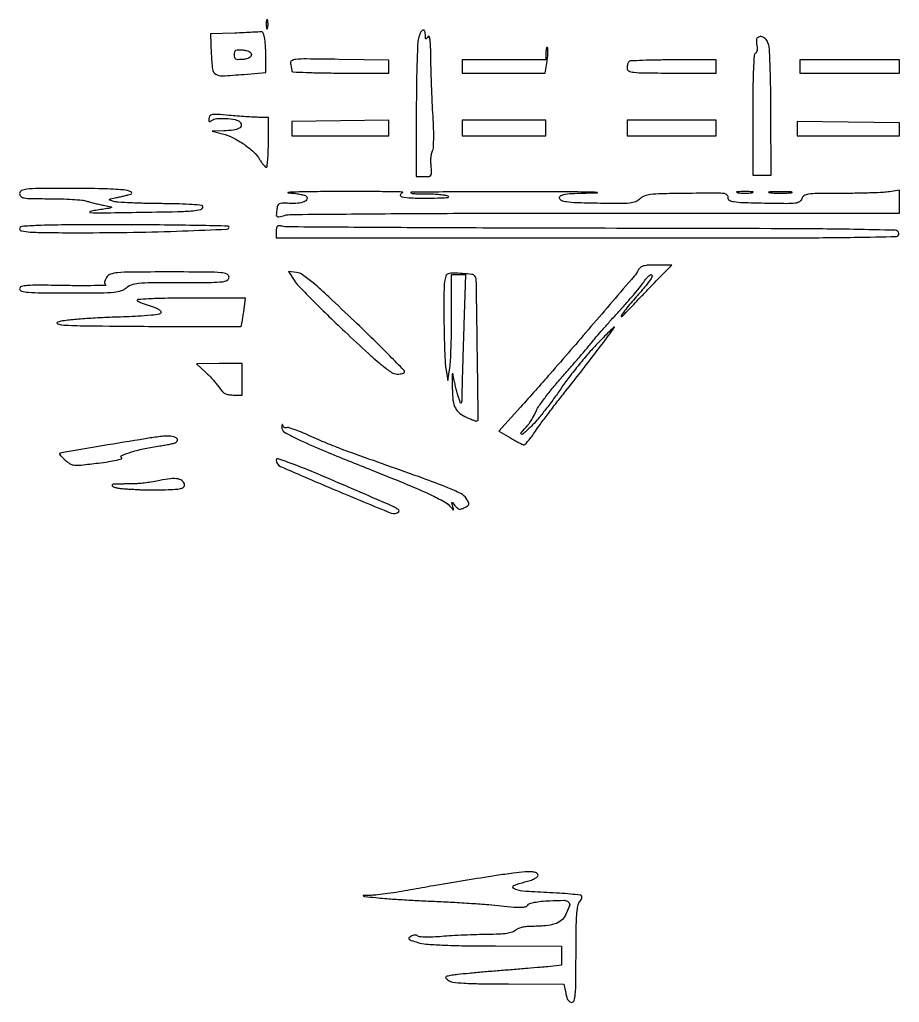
# Model space of a CAD drawing. Extents: x 138 to 877, y 142 to 569.
# Drawn here: x 138 to 474, y 194 to 569.4 of the extents above; entities that cross this region are included whole.
import ezdxf

# ---------------------------------------------------------------- set-up
doc = ezdxf.new("R2010")
doc.units = 0

msp = doc.modelspace()

# ---------------------------------------------------------------- linework, layer by layer
for points in [[(232.194949, 567.5, 0.012823), (232.235556, 566.431793, 0.080377), (232.356533, 565.900903, 0.597527), (232.51666, 565.883358, 0.087174), (232.692991, 566.269032, 0.037336), (232.832894, 567.036634, 0.029507), (232.872264, 567.880008, 0.030339), (232.814405, 568.671085, 0.06278), (232.655937, 569.269032, 0.31318), (232.47713, 569.386009, 0.333666), (232.315079, 569.257153, 0.052471), (232.212705, 568.580113, 0.014395)], [(220.208621, 564.254384), (210.917242, 563.923853), (211.208621, 556.222771, 0.020509), (211.663264, 550.467417, 0.227568), (212.86905, 548.575236, 0.152796), (215.368601, 547.92986, 0.008135), (223.662942, 548.485065), (232, 549.179538), (232, 555.507982, 0.013084), (231.889433, 559.732489, 0.036284), (231.519526, 562.679421, 0.059795), (230.940699, 564.444674, 0.378318), (230.143011, 564.792458, -0.063498), (229.653914, 564.700734, -0.001112), (226.959542, 564.548788, -0.002786), (223.815849, 564.396082, -0.001851)], [(290.359649, 562.24125, 0.045861), (290.019771, 559.723804, 0.003027), (289.752522, 552.402117, 0.004362), (289.562676, 543.656914, 0.003245), (289.5, 534), (289.5, 509.5), (292.5, 509.434801, 0.030854), (294.337592, 509.508268, 0.23271), (295.053568, 509.956081, 0.148949), (295.311461, 510.929985, 0.011055), (295.147404, 513.708718, -0.021063), (295.079144, 515.459804, -0.024079), (295.165085, 517.13338, -0.024202), (295.372964, 518.529133, -0.110737), (295.702728, 519.273916, 0.148962), (296.047443, 520.24333, 0.007844), (296.147975, 523.569959, 0.011429), (296.113723, 527.68043, 0.007098), (295.894836, 532.5, -0.003336), (295.612939, 537.823152, -0.002238), (295.358503, 543.9125, -0.002253), (295.165041, 549.81255, -0.004447), (295.0742, 554.5, 0.005695), (294.976105, 558.984087, 0.023116), (294.75931, 561.705779, 0.065486), (294.430428, 562.959756, 0.606445), (294, 563, -0.010223), (293.430616, 562.157251, -0.295079), (293.199331, 562.064256, -0.343021), (293.046994, 562.238528, -0.012098), (293.015313, 563.190983, 0.071893), (292.742025, 564.967994, 0.428141), (291.99157, 565.34506, 0.211819), (291.070953, 564.468446, 0.041663)], [(419.719445, 562.386112, 0.144752), (419.494247, 561.971815, 0.042354), (419.402384, 561.245004, 0.03868), (419.434151, 560.369182, 0.033094), (419.599236, 559.460636, -0.049058), (419.734386, 558.553302, -0.056567), (419.679174, 557.68065, -0.065253), (419.454077, 556.96943, -0.146122), (419.081027, 556.550077, 0.242815), (418.564084, 555.689272, 0.004661), (418.269061, 550.338379, 0.008423), (418.061695, 543.167807, 0.003016), (418, 532.940983), (418, 510), (421.532725, 510), (425.065451, 510), (424.964264, 533.432614, 0.002936), (424.870691, 542.614438, 0.004121), (424.671473, 550.809505, 0.002475), (424.412945, 557.700894, 0.054771), (424.109622, 559.682614, 0.076267), (423.346636, 561.42116, 0.113747), (422.169185, 562.582433, 0.15518), (420.869497, 562.906082, 0.18237)], [(226.5, 556, -0.165174), (226.277529, 555.344928, -0.102123), (225.656107, 554.808123, -0.070033), (224.638763, 554.414592, -0.033296), (223.25, 554.186642, -0.021809), (221.48197, 554.093718, -0.130185), (220.595208, 554.320161, -0.202897), (220.144587, 554.898978, -0.06538), (220, 556, -0.06538), (220.144587, 557.101022, -0.202897), (220.595208, 557.679839, -0.130185), (221.48197, 557.906282, -0.021809), (223.25, 557.813358, -0.033296), (224.638763, 557.585408, -0.070033), (225.656107, 557.191877, -0.102123), (226.277529, 556.655072, -0.165174)], [(339, 556.666667), (339, 554), (323, 554), (307, 554), (307, 551.5), (307, 549), (322.886456, 549), (338.772912, 549), (339.461473, 553.59165, 0.013115), (339.683406, 555.392477, 0.018607), (339.778858, 557.003414, 0.014897), (339.768605, 558.314734, 0.189156), (339.575017, 558.758317, 0.444277), (339.357726, 558.747275, 0.104269), (339.168911, 558.381089, 0.046776), (339.040063, 557.651495, 0.020332)], [(241.433909, 552.5, -0.007891), (241.641164, 551.679297, -0.008333), (241.818435, 550.867188, -0.008033), (241.948187, 550.16287, -0.036995), (241.986345, 549.75, 0.395272), (242.282343, 549.445385, 0.001602), (247.430364, 549.220312, 0.006323), (253.405337, 549.05391, 0.003799), (260.5, 549), (279, 549), (279, 551.458183), (279, 553.916366), (259.947564, 554.208183, 0.001467), (247.549241, 554.361709, 0.025369), (243.505108, 554.19468, 0.123886), (241.854745, 553.613629, 0.322783)], [(370.666667, 553.333333, 0.097261), (370.4101, 552.951373, 0.034257), (370.195833, 552.323958, 0.032464), (370.049166, 551.584091, 0.03271), (370, 550.833333, 0.291901), (370.653664, 549.80907, 0.082015), (372.568182, 549.276961, 0.024772), (376.596225, 549.043497, 0.00209), (387, 549), (404, 549), (404, 551.5), (404, 554), (387.666667, 554, 0.003816), (381.357878, 553.951853, 0.005983), (375.935417, 553.804167, 0.002005), (371.275943, 553.602725, 0.18667)], [(210.251237, 531.685154, 0.030564), (210.239449, 530.847849, 0.219199), (210.420983, 530.497963, 0.297563), (210.756899, 530.470295, 0.049156), (211.322493, 530.852682, -0.156131), (213.20884, 531.612602, -0.033213), (216.793007, 531.636977, -0.033466), (220.356342, 531.183773, -0.149087), (222.196158, 530.203842, -0.230337), (222.622908, 528.96852, -0.245322), (221.90231, 527.918154, -0.089746), (219.650842, 527.198579, -0.025997), (216, 526.91196), (211.5, 526.793295), (215.5, 525.752587, -0.0521), (219.501407, 524.252654, -0.035227), (223.700866, 521.77419, -0.035748), (227.360703, 518.844379, -0.072804), (229.66817, 515.984597, 0.018146), (230.400653, 514.841448, 0.025105), (231.143736, 513.876725, 0.023443), (231.812937, 513.163289, 0.195044), (232.215608, 513, 0.382858), (232.529761, 513.281869, 0.006462), (232.769585, 515.790625, 0.012853), (232.943587, 518.85745, 0.007743), (233, 522.5), (233, 532), (229.25, 532.071149, -0.009214), (227.306962, 532.143847, -0.002842), (224.382217, 532.323967, -0.002841), (221.11237, 532.562673, -0.003117), (217.944782, 532.831895, 0.005333), (213.434163, 533.195134, 0.054467), (211.562982, 533.121866, 0.173418), (210.660848, 532.639074, 0.166721)], [(138, 502.952381, 0.213269), (138.476432, 501.886211, 0.140915), (139.703453, 501.293001, 0.0393), (142.387016, 501.046018, 0.003304), (149.350777, 501, -0.007419), (153.909156, 500.932363, -0.00875), (158.21891, 500.728909, -0.00782), (161.843019, 500.437226, -0.053105), (163.600777, 500.077138, 0.011906), (164.994512, 499.669773, 0.005511), (166.823353, 499.203711, 0.005456), (168.756651, 498.755944, 0.007558), (170.5, 498.399704, -0.009814), (172.93174, 497.891357, -0.694531), (172.970269, 497.598921, -0.08421), (172.081817, 497.304814, -0.001443), (167, 496.543163, 0.04462), (164.900818, 496.040422, 0.828956), (164.948038, 495.699798, 0.014984), (169.428446, 495.615631, 0.000963), (182.5, 495.786971, 0.001284), (198.305457, 496.065196, 0.016296), (204.24349, 496.378768, 0.045702), (207.188849, 496.904659, 0.337719), (208, 497.968615, 0.38525), (207.570833, 498.442946, 0.00705), (203.908156, 498.757943, 0.011726), (199.007467, 498.994534, 0.004615), (192.25, 499.09968, -0.004195), (186.035193, 499.191165, -0.005591), (180.392188, 499.384753, -0.004012), (175.676467, 499.637277, -0.055777), (174, 499.930166, -0.008273), (172.423257, 500.41954, -0.498285), (172.340257, 500.662843, -0.1905), (172.684588, 500.897663, -0.003131), (175, 501.405143, 0.003829), (176.486607, 501.733143, 0.003203), (178.059375, 502.103423, 0.003232), (179.493091, 502.460501, 0.008841), (180.5, 502.737261, 0.703835), (180.549911, 503.592579, 0.077434), (177.671584, 504.321207, 0.018144), (169.710168, 504.776223, 0.005202), (157.354681, 504.904762, 0.001656), (145.103503, 504.864185, 0.023482), (140.728343, 504.629543, 0.086016), (138.702523, 504.064204, 0.289462)], [(240.5, 503.256008, -0.014207), (242.870159, 503.043772, -0.018346), (245.028794, 502.707793, -0.016292), (246.78316, 502.308711, -0.132432), (247.491641, 501.903452, -0.312645), (247.694056, 500.802624, -0.190322), (246.705123, 499.842803, -0.077628), (244.288347, 499.252993, -0.034509), (241, 499.202235, 0.012677), (238.221679, 499.280616, 0.125684), (237.099306, 498.997367, 0.20106), (236.505267, 498.257802, 0.041298), (236.169971, 496.580728, 0.020163), (236.036705, 494.79418, 0.261604), (236.332337, 494.222987, 0.201331), (237.034093, 494.092313, 0.012049), (239.169971, 494.608994, -0.063359), (241.883361, 494.977252, -0.000216), (275.193299, 495.240883, -0.001167), (313.200225, 495.436579, -0.000704), (358.250101, 495.5), (474.000202, 495.5), (474.000101, 499.880842), (474, 504.261685), (470.25, 503.641848, -0.028398), (467.991214, 503.399167, -0.003986), (463.30301, 503.200855, -0.004542), (457.744213, 503.060637, -0.003846), (451.866631, 503.011006, 0.002498), (442.744937, 502.958566, 0.030752), (439.27676, 502.707625, 0.100972), (437.55974, 502.109943, 0.197194), (436.702725, 500.97122, -0.190381), (435.876357, 499.842673, -0.110771), (434.272349, 499.271926, -0.032786), (431.021757, 499.090796, -0.002566), (422.336093, 499.22122, -0.002898), (414.173695, 499.433018, -0.028835), (410.765498, 499.738501, -0.091453), (409.150414, 500.290706, -0.292474), (408.638889, 501.25, 0.20251), (408.258514, 502.396218, 0.189115), (407.157266, 502.965277, 0.027361), (404.331705, 503.102215, 0.000711), (391.684775, 503.004775, 0.003324), (383.027225, 502.868193, 0.025491), (378.975208, 502.57027, 0.058117), (376.582781, 501.983623, 0.10762), (374.907485, 500.907485, -0.10467), (373.259553, 499.835292, -0.066205), (371.021826, 499.297114, -0.027596), (367.220419, 499.112126, -0.00324), (358.735199, 499.22271, -0.003134), (350.563282, 499.433422, -0.026168), (346.878148, 499.745087, -0.066878), (344.956165, 500.277538, -0.249334), (344.194389, 501.222877, -0.326614), (344.642264, 502.16979, -0.089841), (346.304351, 502.717659, -0.027021), (349.905501, 503.025155, -0.002608), (358.681899, 503.252831, 0.944654), (358.686328, 503.375167, 0.019796), (356.43198, 503.4959, 0.002259), (345.94508, 503.594482, 0.000705), (330.214204, 503.649084, 0.001132), (313.65182, 503.645702, 0.001924), (299.79748, 503.558195, 0.000211), (287.539472, 503.428422, 0.664205), (287.452218, 503.214449, 0.172668), (287.875516, 503.01339, 0.009416), (289.367868, 502.889783, 0.013741), (291.183955, 502.82378, 0.009533), (293.238014, 502.844768, -0.016426), (295.472579, 502.8368, -0.013811), (297.835542, 502.685283, -0.014035), (299.986455, 502.426537, -0.036965), (301.5, 502.085402, -0.31915), (301.803492, 501.692213, -0.388448), (301.515639, 501.351519, -0.026589), (299.036981, 501.16505, -0.003482), (293.75, 501.085953, -0.010221), (287.523891, 501.163444, -0.050003), (284.037973, 501.629149, -0.395688), (283.512893, 502.422785, -0.260194), (284.25, 503.337719, 0.815734), (284.213093, 503.539106, 0.001191), (277.642187, 503.661589, 0.003307), (269.693904, 503.738228, 0.001837), (260, 503.731968, 0.001426), (250.597486, 503.664545, 0.003595), (243.753125, 503.546723, 0.009786), (240.499804, 503.403565, 0.939637)], [(412.25, 503.283746, 0.023547), (413.502218, 503.153981, 0.014044), (415, 503.111902, 0.014044), (416.497782, 503.153981, 0.023547), (417.75, 503.283746, 0.124239), (418.112409, 503.435926, 0.664672), (418.076562, 503.577962, 0.03126), (416.97062, 503.675363, 0.006336), (415, 503.700336, 0.006336), (413.02938, 503.675363, 0.03126), (411.923438, 503.577962, 0.664672), (411.887591, 503.435926, 0.124239)], [(424.776433, 503.266503, 0.013671), (426.684837, 503.147583, 0.00893), (428.890462, 503.110009, 0.008983), (431.043501, 503.150473, 0.016947), (432.776433, 503.273107, 0.153636), (433.099419, 503.413268, 0.661512), (433.056202, 503.54709, 0.018464), (431.373175, 503.635783, 0.004138), (428.5, 503.65719, 0.003921), (425.635274, 503.63236, 0.022011), (424.106202, 503.539701, 0.807686), (424.092045, 503.40844, 0.057523)], [(138, 489.5, 0.366005), (138.712879, 488.656594, 0.025417), (142.041157, 488.266993, 0.014581), (147.995124, 488.049305, 0.00188), (160.75, 488.003058, 0.003976), (181.510652, 488.170947, 0.005393), (200.252416, 488.673831, 0.001049), (217.223893, 489.348147, 0.40202), (218, 490.1574, 0.407549), (217.66307, 490.502104, 0.000436), (206.25, 490.752486, 0.003292), (193.337972, 490.939449, 0.001974), (178, 491, 0.001001), (155.219419, 490.954376, 0.008369), (144.916667, 490.740625, 0.00964), (138.829141, 490.394715, 0.392113)], [(236, 488.519052), (236, 486), (355.073324, 486, 0.000255), (429.594794, 486.037962, 0.00343), (456.885602, 486.252967, 0.002661), (472.862964, 486.573491, 0.463358), (473.809706, 487.75, 0.351874), (472.426065, 488.924677, 0.002659), (456.561684, 489.272094, 0.003479), (429.618544, 489.531286, 0.000266), (357.06068, 489.68569, -0.000466), (312.263304, 489.798903, -0.000754), (274.161883, 489.988197, -0.000095), (240.215031, 490.21451, -0.059833), (238.324298, 490.454742, 0.037028), (237.06937, 490.672592, 0.200703), (236.422777, 490.473792, 0.188917), (236.087196, 489.863779, 0.032387)], [(171.148377, 470.865981, 0.034267), (170.642564, 469.917083, 0.075481), (170.423507, 469.127277, 0.114406), (170.48889, 468.523906, 0.172583), (170.817121, 468.115981, -0.744388), (170.753552, 467.87744, -0.002923), (166.557299, 467.773725, -0.00607), (161.32598, 467.738547, -0.003315), (154.909291, 467.815849, 0.002426), (145.234587, 467.94961, 0.020694), (140.899273, 467.809061, 0.049829), (138.643326, 467.41399, 0.33635), (138, 466.565849, 0.346223), (138.684651, 465.695628, 0.039186), (141.333223, 465.270271, 0.018069), (146.304495, 465.047544, 0.00216), (157.311439, 465, 0.002172), (169.047721, 465.050986, 0.021065), (174.016569, 465.303683, 0.053371), (176.841334, 465.875045, 0.111409), (178.769625, 467, -0.109333), (180.67308, 468.120958, -0.054566), (183.424087, 468.694089, -0.021789), (188.23211, 468.948194, -0.002307), (199.458187, 469, 0.001698), (211.291663, 469.040193, 0.025169), (215.432273, 469.276966, 0.097004), (217.321134, 469.863024, 0.275827), (218, 471, 0.303311), (217.225255, 472.159652, 0.076443), (214.905068, 472.728031, 0.020593), (209.890113, 472.961247, 0.001323), (195.240547, 473, 0.001446), (180.590651, 472.957641, 0.020644), (175.373579, 472.71192, 0.06575), (172.682619, 472.111135, 0.16692)], [(242.813711, 469.824186, 0.050314), (244.400732, 467.799649, 0.00364), (249.369178, 462.703042, 0.005069), (255.412161, 456.716412, 0.003811), (262.175563, 450.25, 0.003178), (271.215575, 441.845644, 0.015328), (276.529827, 437.259697, 0.023532), (280.084598, 434.644611, 0.147864), (282.21668, 434, 0.030821), (283.282971, 434.065791, 0.047788), (284.1824, 434.265739, 0.060986), (284.807064, 434.556828, 0.25878), (285, 434.904643, 0.197044), (284.750764, 435.512528, 0.000766), (279.391811, 440.932496, 0.00371), (273.227372, 447.056489, 0.002306), (265.908293, 454.154643, 0.002948), (256.038607, 463.527216, 0.013308), (250.100888, 468.809635, 0.019184), (246.090538, 471.935501, 0.130216), (243.76312, 472.824186), (240.709655, 473.148372)], [(374.413427, 473.908772, -0.05668), (372.675723, 471.338881, -0.000432), (356.208697, 452.128731, -0.001833), (340.612407, 434.100296, -0.004845), (329.279924, 421.348834), (320.986989, 412.197669), (325.421564, 409.598834, 0.007523), (327.18009, 408.603509, 0.010284), (328.794925, 407.763975, 0.007378), (330.160789, 407.114083, 0.108348), (330.67807, 407.001933, 0.211512), (331.143188, 407.209213, 0.010095), (332.286683, 408.527549, 0.01508), (333.599258, 410.204372, 0.010145), (335, 412.192805, -0.010298), (336.87576, 414.853817, -0.003122), (339.828302, 418.812361, -0.003126), (343.193983, 423.209094, -0.0034), (346.52188, 427.440872, 0.002729), (352.286079, 434.750444, 0.002675), (358.008808, 442.170991, 0.002303), (362.930746, 448.686289, 0.015534), (365.2532, 452, 0.88009), (365.155794, 452.083322, 0.008533), (363.689371, 450.709375, 0.006059), (361.434074, 448.469199, 0.002788), (358.548771, 445.5, 0.013668), (355.138435, 441.751216, 0.007852), (351.225531, 437.059375, 0.00784), (347.439062, 432.218019, 0.012955), (344.41408, 428, -0.009741), (341.607465, 424.03289, -0.008366), (338.505449, 419.96875, -0.008452), (335.564524, 416.373127, -0.023869), (333.352823, 414, -0.005621), (330.368763, 411.154582, -0.29291), (329.619936, 411.017933, -0.510115), (329.4956, 411.530449, -0.006248), (332.101038, 414.513647, 0.033374), (332.896635, 415.531014, 0.015082), (333.806054, 416.959902, 0.014855), (334.678739, 418.531387, 0.019658), (335.372763, 420.013647, -0.054936), (336.444113, 421.936395, -0.00873), (339.009032, 425.413384, -0.009584), (342.1943, 429.415784, -0.008258), (345.689794, 433.5, 0.001736), (349.247293, 437.548553, 0.001988), (352.61896, 441.44375, 0.001792), (355.454233, 444.769741, 0.011339), (356.852453, 446.5, -0.013314), (358.206166, 448.161713, -0.002599), (360.738745, 451.075997, -0.002759), (363.728233, 454.442508, -0.002551), (366.83315, 457.865098, 0.004687), (369.90394, 461.27926, 0.005271), (372.790772, 464.620388, 0.004852), (375.188348, 467.51157, 0.028223), (376.348201, 469.115098, -0.021712), (377.125537, 470.219779, -0.028459), (377.932993, 471.15256, -0.028516), (378.668502, 471.828707, -0.173293), (379.147891, 472, -0.488702), (379.546199, 471.48854, -0.084503), (378.967862, 470.17974, -0.027968), (377.157013, 467.750676, -0.005057), (373.5, 463.467026, 0.006398), (369.476486, 458.728388, 0.046725), (367.801527, 456.26843, 0.85774), (368.100983, 456.037334, 0.014868), (371.034063, 459, -0.002274), (373.060041, 461.152212, -0.001023), (375.738681, 463.960416, -0.001013), (378.580426, 466.915433, -0.00138), (381.155253, 469.567374), (387.078822, 475.634747), (381.202838, 475.646205, 0.01313), (378.203732, 475.573284, 0.050031), (376.355223, 475.292873, 0.086408), (375.173779, 474.761136, 0.124175)], [(301.75, 472.353344, 0.240258), (300.783288, 471.452988, 0.062133), (300.292932, 469.312897, 0.023649), (300.071896, 465.211809, 0.002529), (300.05763, 455.676676, 0.004102), (300.133966, 449.189822, 0.004896), (300.315962, 443.076899, 0.00425), (300.563483, 437.930121, 0.031657), (300.856134, 435.5), (301.597008, 431.5), (302.298504, 436.389571, 0.022734), (302.57124, 439.191425, 0.004237), (302.793936, 444.354957, 0.004531), (302.948518, 450.400265, 0.004126), (303, 456.639571), (303, 472), (305.65373, 472), (308.30746, 472), (307.665071, 452.75, 0.000483), (307.412, 444.94012, 0.000535), (307.182803, 437.392188, 0.000495), (307.000471, 430.950054, 0.002773), (306.925388, 427.5, -0.002482), (306.847343, 423.815456, -0.082433), (306.680243, 422.949563, -0.679097), (306.404583, 422.943346, -0.018477), (305.812827, 424.5, -0.012864), (305.368514, 425.933313, -0.006168), (304.868545, 427.79375, -0.00611), (304.394139, 429.749451, -0.008679), (304.023946, 431.5, 0.001762), (303.486657, 434.226514, 0.704146), (303.34903, 434.246709, 0.121096), (303.248107, 433.848926, 0.000705), (303.224847, 430, 0.020174), (303.410044, 424.815859, 0.075111), (304.139791, 421.641938, 0.110387), (305.59747, 419.492011, 0.074596), (308.041019, 417.798032, 0.009435), (309.438667, 417.142789, 0.011337), (310.777674, 416.581632, 0.0101), (311.920219, 416.159413, 0.071333), (312.5, 416.047096, 0.432256), (313.152053, 416.675679, 0.000304), (312.806932, 443.455344, 0.000434), (312.425839, 469.986875, 0.194957), (311.750478, 471.582855, 0.170281), (310.76505, 472.056529, 0.008463), (307.13478, 472.398118, 0.012479), (303.570993, 472.583378, 0.076468)], [(183, 461.984424, 0.041351), (183.823048, 461.536533, 0.01197), (185.160937, 460.983808, 0.011948), (186.704297, 460.43101, 0.012485), (188.25, 459.961193, -0.030651), (189.685888, 459.467133, -0.042109), (190.898438, 458.840726, -0.048526), (191.750503, 458.182178, -0.206835), (192, 457.604848, -0.361794), (191.411558, 456.898068, -0.018936), (188.273443, 456.441888, -0.015306), (183.20154, 456.056299, -0.003161), (174.25, 455.707494, 0.005594), (166.894666, 455.385034, 0.007959), (160.3687, 454.921456, 0.007428), (155.070853, 454.380852, 0.05026), (152.5, 453.814101, 0.751494), (152.523919, 453.141266, 0.049659), (155.616693, 452.682966, 0.009271), (164.381361, 452.425765, 0.000921), (185.404188, 452.237521, 0.000717), (199.574281, 452.157064, 0.001183), (211.5502, 452.134575, 0.000079), (222.313782, 452.14153, 0.198703), (222.588986, 452.255653, 0.15101), (222.719701, 452.50331, 0.002722), (222.99104, 453.990696, 0.006511), (223.277338, 455.742733, 0.004268), (223.56363, 457.768132), (224.257661, 463), (202.878831, 462.984687, 0.002858), (193.391102, 462.923661, 0.009532), (187.165181, 462.729276, 0.010108), (183.114805, 462.443291, 0.71009)], [(209.013105, 434.726797, -0.014821), (210.487088, 433.290115, -0.011413), (212.01122, 431.640059, -0.011573), (213.365806, 430.031117, -0.02684), (214.286158, 428.75, 0.044064), (215.327903, 427.400415, 0.085662), (216.404662, 426.574275, 0.082546), (217.723545, 426.138932, 0.038546), (219.523053, 426), (223, 426), (223, 432), (223, 438), (214.25, 437.976797), (205.5, 437.953595)], [(238.078947, 413.724753, 0.282214), (239.114537, 411.85444, 0.017546), (244.976082, 408.803541, 0.013985), (254.678797, 404.50718, 0.002695), (272.5, 397.316899, -0.003214), (286.266498, 391.745944, -0.012044), (294.800426, 387.98555, -0.016242), (300.332324, 385.164317, -0.100978), (302.744049, 383.110729, 0.004561), (303.517155, 382.141444, 0.36797), (303.693885, 382.108698, 0.341332), (303.765227, 382.281785, 0.004309), (303.420819, 383.5, -0.00376), (303.044644, 384.825027, -0.439189), (303.129851, 384.961373, -0.270955), (303.325477, 384.891155, -0.002552), (304.336407, 383.670954, 0.042447), (305.210244, 382.772692, 0.133651), (305.961141, 382.411254, 0.130052), (306.804257, 382.475259, 0.039264), (307.990799, 382.995076, 0.029666), (309.186754, 383.729492, 0.18948), (309.573055, 384.31115, 0.17589), (309.474872, 385.026029, 0.024916), (308.706381, 386.324122, 0.127035), (306.474622, 388.336407, 0.025191), (301.545986, 390.600616, 0.009311), (292.001131, 394.211308, 0.000624), (264.5, 403.994559, -0.007174), (260.870713, 405.339452, -0.004168), (256.550385, 407.05284, -0.004165), (252.248011, 408.842645, -0.007009), (248.671523, 410.42513, 0.008874), (245.61096, 411.765703, 0.013411), (242.897054, 412.812941, 0.008108), (240.622539, 413.579936, 0.219056), (240.006934, 413.504285, -0.144289), (239.648791, 413.406332, -0.12155), (239.267655, 413.508351, -0.100008), (238.920586, 413.802352, -0.071474), (238.664358, 414.243769, 0.053554), (238.453185, 414.639455, 0.452255), (238.276139, 414.661541, 0.181239), (238.137348, 414.399353, 0.02096)], [(193, 410.228439, 0.01851), (187.905909, 409.592751, 0.000979), (171.737089, 406.931627, 0.000148), (153.966678, 403.965742, 0.156183), (153.277534, 403.610867, 0.376416), (153.264733, 403.415339, 0.012024), (153.803212, 402.747671, 0.017772), (154.530418, 401.948498, 0.010696), (155.445731, 401.050983, 0.057954), (157.208709, 399.742721, 0.110417), (158.88536, 399.219131, 0.047274), (161.441632, 399.249127, 0.00392), (168.047775, 400.005852, 0.007841), (172.022625, 400.556166, 0.018136), (174.981787, 401.123812, 0.023234), (176.880376, 401.653866, 0.637204), (176.926565, 402.045385, -0.609484), (176.992605, 402.895743, -0.024344), (180.717025, 404.254775, -0.023123), (185.862994, 405.596024, -0.018585), (191.5, 406.572741, 0.009347), (193.510562, 406.882973, 0.010733), (195.416999, 407.256053, 0.009916), (197.015294, 407.637964, 0.059012), (197.813188, 407.949524, 0.292195), (198.299918, 408.815454, 0.274636), (197.729534, 409.662677, 0.087924), (195.680545, 410.222708, 0.044664)], [(236, 401.144894, 0.29872), (237.607057, 398.695019, 0.002709), (258.713465, 389.665444, 0.002696), (279.921545, 380.862363, 0.302077), (282.768973, 381.43564, 0.436994), (282.742895, 382.111374, 0.062497), (281.445079, 382.968019, 0.012029), (278.120985, 384.510781, 0.000415), (265, 390.208004, 0.002618), (251.509373, 395.968737, 0.009426), (242.820808, 399.43394, 0.006448), (236.709397, 401.649172, 0.516058)], [(191.5, 393.354365, -0.011782), (188.946218, 392.852661, -0.010069), (186.234375, 392.442017, -0.010189), (183.753352, 392.168576, -0.028272), (182, 392.110935, 0.006114), (180.58668, 392.127102, 0.006978), (179.234375, 392.107159, 0.006378), (178.088492, 392.059624, 0.038703), (177.5, 391.981738, -0.037769), (176.989725, 391.913235, -0.013131), (176.247577, 391.889711, -0.012957), (175.425883, 391.906547, -0.014729), (174.640689, 391.966222, 0.043723), (173.965813, 391.978317, 0.10684), (173.490989, 391.840574, 0.207203), (173.289802, 391.585037, 0.205811), (173.337764, 391.262503, 0.183172), (173.812314, 390.898069, 0.020975), (175.141571, 390.557769, 0.023107), (176.816922, 390.283142, 0.016865), (178.697075, 390.127589, -0.000577), (180.645878, 390.03012, -0.000638), (182.529766, 389.931309, -0.000591), (184.137741, 389.843005, -0.003294), (185, 389.788929, 0.017099), (185.94477, 389.755824, 0.001737), (188.189062, 389.761756, 0.002172), (190.864002, 389.789744, 0.00173), (193.75, 389.842466, 0.008589), (197.414056, 389.985079, 0.04104), (199.485757, 390.27304, 0.089001), (200.608683, 390.744738, 0.254166), (201, 391.464816, 0.205406), (200.331465, 393.023508, 0.141969), (198.604713, 393.918945, 0.076816), (195.675125, 394.045015, 0.026813)], [(326.5, 243.327702, 0.00797), (320.036715, 242.420059, 0.001489), (308.21838, 240.531784, 0.00169), (296.061798, 238.510116, 0.004222), (287.199236, 236.928344, -0.006204), (282.910874, 236.180498, -0.005945), (278.54392, 235.527845, -0.005901), (274.678001, 235.043396, -0.021229), (272.199236, 234.868575, 0.002091), (269.258094, 234.774007, 0.782484), (269.23076, 234.643548, 0.083558), (269.774159, 234.485724, 0.000755), (274, 234.000058, 0.010135), (277.521166, 233.672896, 0.002525), (283.290625, 233.283868, 0.00258), (289.897656, 232.906089, 0.00259), (296.5, 232.597028, -0.003463), (303.314476, 232.266116, -0.002875), (310.560344, 231.822136, -0.002902), (317.194336, 231.338658, -0.007835), (321.896917, 230.894245, 0.005746), (326.792831, 230.410909, 0.028168), (329.570361, 230.325914, 0.052395), (331.253383, 230.546674, 0.198056), (332.09687, 231.15674, -0.178996), (332.839173, 231.736399, -0.027556), (334.680683, 232.213766, -0.024742), (337.212286, 232.593974, -0.012286), (340.449953, 232.83734, -0.012338), (345.917902, 232.978334, -0.18831), (347.6487, 232.304721, -0.301988), (348.010081, 230.833232, -0.029259), (346.491329, 227.283073, -0.107026), (344.855234, 225.24314, -0.093031), (342.441523, 223.936882, -0.059091), (338.801739, 223.227536, -0.017972), (333.178571, 223.011006, 0.02924), (331.362801, 222.900087, 0.033633), (329.657062, 222.577847, 0.036827), (328.242863, 222.097277, 0.096347), (327.357143, 221.5, -0.121723), (326.168441, 220.782367, -0.038529), (324.13307, 220.318942, -0.026108), (321.135661, 220.034399, -0.008445), (316.678571, 219.920483, 0.005406), (312.56248, 219.840312, 0.003418), (307.763373, 219.662077, 0.003431), (303.049551, 219.422313, 0.006315), (299.218018, 219.152465, -0.010545), (295.981675, 218.952033, -0.015193), (293.112824, 218.922256, -0.010862), (290.761892, 219.020413, -0.182472), (290.064394, 219.335606, 0.135871), (289.59237, 219.602938, 0.074295), (288.925474, 219.667767, 0.063393), (288.157771, 219.52963, 0.051435), (287.389229, 219.197947, 0.090174), (286.683748, 218.615609, 0.409525), (286.72057, 218.135298, 0.100325), (287.571624, 217.65149, 0.008101), (290.042853, 216.885044, 0.050361), (293.331338, 216.273377, 0.009524), (299.429627, 215.881231, 0.007897), (307.91651, 215.631857, 0.003008), (319.75, 215.542327), (345, 215.503211), (345, 211.823562), (345, 208.143913), (339.75, 207.631582, -0.002719), (336.855076, 207.364961, -0.000613), (331.929688, 206.944418, -0.000635), (326.244924, 206.473334, -0.000616), (320.5, 206.011741, 0.002011), (314.89915, 205.545997, 0.002435), (309.648712, 205.062354, 0.002062), (305.233788, 204.615601, 0.016704), (303.219018, 204.335012, 0.008458), (301.236202, 203.956356, 0.177339), (300.732718, 203.643047, 0.385992), (300.763377, 203.227357, 0.027865), (301.719018, 202.4147, 0.133113), (303.426046, 201.724313, 0.014892), (307.638512, 201.344701, 0.011767), (314.084848, 201.108931, 0.002881), (324.704687, 201.031803), (345.909374, 201), (346.565978, 197.5, 0.030975), (346.952109, 195.971061, 0.067964), (347.470506, 194.884125, 0.098405), (348.110741, 194.232944, 0.150904), (348.861291, 194.002293, 0.331158), (349.772445, 194.68208, 0.050331), (350.227638, 197.053371, 0.020098), (350.453563, 201.671131, 0.002174), (350.5, 212.350367, -0.003319), (350.56168, 221.64138, -0.014041), (350.791816, 227.202805, -0.019584), (351.182265, 230.783968, -0.137222), (351.892501, 232.37224, 0.040502), (352.377143, 233.062296, 0.056858), (352.682244, 233.74969, 0.071792), (352.776891, 234.333217, 0.203454), (352.625564, 234.70777, 0.172116), (352.03844, 234.987415, 0.002948), (348.443031, 235.339877, 0.007132), (344.210248, 235.66883, 0.004641), (339.313174, 235.933604, -0.008304), (330.214251, 236.49245, -0.093701), (326.7413, 237.434224, -0.641409), (326.766176, 238.591598, -0.043336), (330.953622, 239.988874, 0.020621), (333.037036, 240.580495, 0.039904), (334.632888, 241.25086, 0.051641), (335.688103, 241.943171, 0.225448), (336, 242.599741, 0.301087), (335.455146, 243.42253, 0.081305), (333.857608, 243.811325, 0.040039), (331.056213, 243.801358, 0.009996)]]:
    msp.add_lwpolyline(points, format="xyb", close=True)
for points in [[(436, 551.5), (436, 549), (455, 549), (474, 549), (474, 551.5), (474, 554), (455, 554), (436, 554)], [(242.001337, 527.75), (242, 525), (260.5, 525), (279, 525), (279, 527.984104), (279, 530.968208), (260.501337, 530.734104), (242.002674, 530.5)], [(307, 528), (307, 525), (323, 525), (339, 525), (339, 528), (339, 531), (323, 531), (307, 531)], [(370, 528), (370, 525), (387, 525), (404, 525), (404, 528), (404, 531), (387, 531), (370, 531)], [(434.998931, 527.75), (435, 525), (454.5, 525), (474, 525), (474, 527.459033), (474, 529.918065), (454.498931, 530.209033), (434.997862, 530.5)]]:
    msp.add_lwpolyline(points, close=True)

doc.saveas('drawing.dxf')
